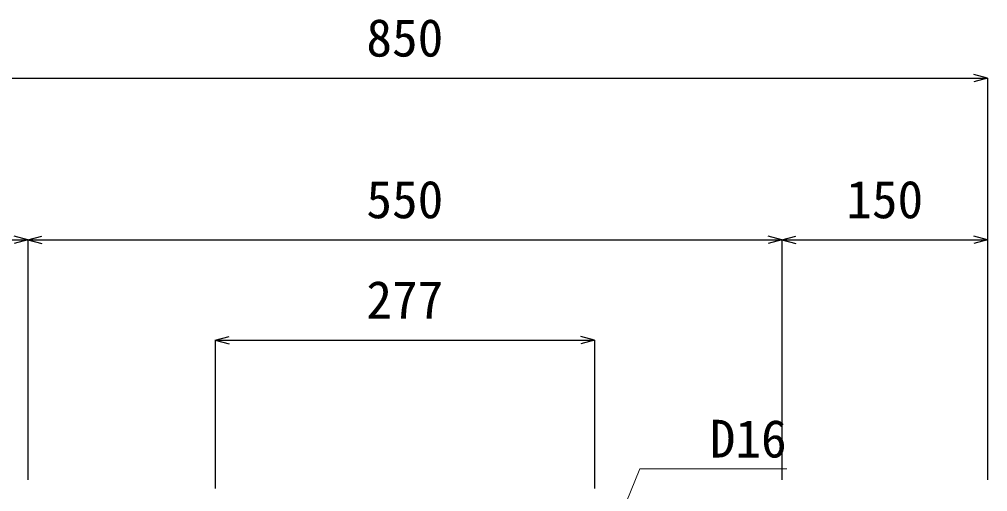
# Model space of a CAD drawing. Units: millimetres, scale not verified. Extents: x -9755 to 16726, y -7413 to 4835.
# Drawn here: x 4403 to 5109, y -4986 to -4642 of the extents above; entities that cross this region are included whole.
import ezdxf
from ezdxf.enums import TextEntityAlignment as Align

# ---------------------------------------------------------------- set-up
doc = ezdxf.new("R2010")
doc.units = ezdxf.units.MM
doc.header["$LTSCALE"] = 15
doc.layers.add('0-6_寸法', color=4, linetype='Continuous')
doc.layers.add('0-A', color=7, linetype='Continuous', lineweight=18)
doc.styles.add('ＭＳ ゴシック', font='')
doc.styles.get('ＭＳ ゴシック').set_extended_font_data('MS Gothic')

msp = doc.modelspace()

# ---------------------------------------------------------------- linework, layer by layer
at = {"layer": '0-6_寸法'}
for p, q in [((5109.36, -4684.61), (5099.21, -4681.9)), ((4259.36, -4684.61), (5109.36, -4684.61)), ((5109.36, -4684.61), (5099.21, -4687.33)), ((5109.36, -4684.61), (5109.36, -4802.56)), ((4409.36, -4802.56), (4399.21, -4799.84)), ((4409.36, -4802.56), (4419.5, -4799.84)), ((4959.36, -4802.56), (4949.21, -4799.84)), ((4959.36, -4802.56), (4969.5, -4799.84)), ((5109.36, -4802.56), (5099.21, -4799.84)), ((4259.36, -4802.56), (4409.36, -4802.56)), ((4409.36, -4802.56), (4399.21, -4805.27)), ((4409.36, -4802.56), (4409.36, -4977.69)), ((4409.36, -4802.56), (4959.36, -4802.56)), ((4409.36, -4802.56), (4419.5, -4805.27)), ((4959.36, -4802.56), (4949.21, -4805.27)), ((4959.36, -4802.56), (4959.36, -4977.69)), ((4959.36, -4802.56), (5109.36, -4802.56)), ((4959.36, -4802.56), (4969.5, -4805.27)), ((5109.36, -4802.56), (5099.21, -4805.27)), ((5109.36, -4802.56), (5109.36, -4977.69)), ((4546.02, -4875.76), (4556.16, -4873.04)), ((4546.02, -4875.76), (4822.69, -4875.76)), ((4546.02, -4875.76), (4556.16, -4878.48)), ((4546.02, -4875.76), (4546.02, -4983.86)), ((4822.69, -4875.76), (4812.55, -4873.04)), ((4822.69, -4875.76), (4812.55, -4878.48)), ((4822.69, -4875.76), (4822.69, -4983.86))]:
    msp.add_line(p, q, dxfattribs=at)
at = {"layer": '0-A'}
msp.add_lwpolyline([(4812.26, -5076.75), (4855.79, -4969.61), (4962.93, -4969.61)], dxfattribs=at)

# ---------------------------------------------------------------- texts
at = {"layer": '0-6_寸法', "style": 'ＭＳ ゴシック'}
for s, p in [('850', (4656.23, -4677.11)), ('550', (4656.23, -4795.06)), ('150', (5006.23, -4795.06)), ('277', (4656.23, -4868.26))]:
    msp.add_text(s, height=27.49, dxfattribs=at).set_placement(p, align=Align.BOTTOM_LEFT)
at = {"layer": '0-A', "color": 4, "style": 'ＭＳ ゴシック'}
msp.add_text('D16', height=27.49, dxfattribs=at).set_placement((4906.68, -4969.61), align=Align.BOTTOM_LEFT)

doc.saveas('drawing.dxf')
